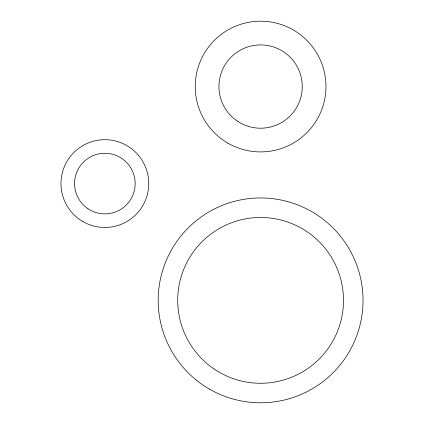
<?xml version="1.0" encoding="UTF-8"?>
<svg xmlns="http://www.w3.org/2000/svg" width="424" height="424" viewBox="0 0 424 424"><rect width="100%" height="100%" fill="white"/><g stroke="black" fill="none" stroke-linecap="round" stroke-linejoin="round"><path stroke-width="0.64" d="M82.918 221.588A43.895 43.895 0 0 0 148.755 183.576A43.895 43.895 0 0 0 82.918 145.564A43.895 43.895 0 0 0 82.918 221.588M87.879 208.672A30.3 30.3 0 0 0 135.086 185.739A30.3 30.3 0 0 0 91.621 156.318A30.3 30.3 0 0 0 87.879 208.672M227.927 143.158A65.354 65.354 0 0 0 325.961 86.554A65.354 65.354 0 0 0 227.927 29.956A65.354 65.354 0 0 0 227.927 143.158M237.255 121.052A41.653 41.653 0 0 0 302.148 89.528A41.653 41.653 0 0 0 242.406 49.089A41.653 41.653 0 0 0 237.255 121.052M209.392 389.078A102.428 102.428 0 0 0 363.029 300.372A102.428 102.428 0 0 0 209.392 211.671A102.428 102.428 0 0 0 209.392 389.078M214.141 369.018A82.892 82.892 0 0 0 343.286 306.287A82.892 82.892 0 0 0 224.386 225.812A82.892 82.892 0 0 0 214.141 369.018"/></g></svg>
